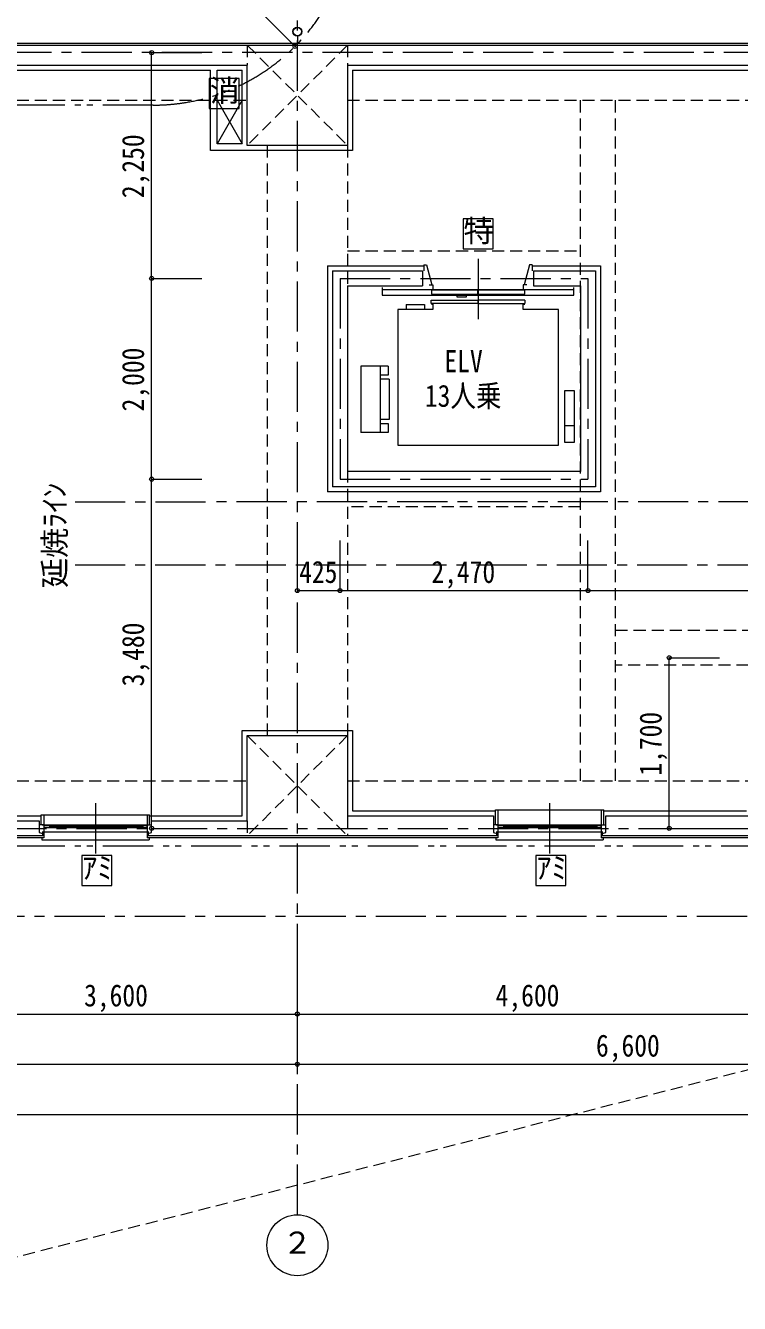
# Model space of a CAD drawing. Units: millimetres at full size; some dimension numbers follow another scale. Extents: x -443943 to 462275, y -43546 to 79452.
# Drawn here: x -209541 to -202428, y -19952 to -7218 of the extents above; entities that cross this region are included whole.
import ezdxf
from ezdxf.enums import TextEntityAlignment as Align

# ---------------------------------------------------------------- set-up
doc = ezdxf.new("R2010")
doc.units = ezdxf.units.MM
doc.header["$LTSCALE"] = 100
doc.header["$PDMODE"] = 32
doc.header["$PDSIZE"] = 40
for name, pattern in [('CHAIN1', [8, 5, -1, 1, -1]), ('DASHED1', [1.8, 1.2, -0.6]), ('DOUBLE_CHAIN1', [8.8, 5, -1, 0.6, -0.6, 0.6, -1])]:
    doc.linetypes.add(name, pattern=pattern)
for name, color, linetype, lineweight in [('4-0_仕上', 7, 'Continuous', 15), ('4-1_通り芯', 4, 'Continuous', 9), ('4-2_躯体', 3, 'Continuous', 20), ('4-3_建具', 4, 'Continuous', 9), ('4-4_寸法', 7, 'Continuous', 15), ('4-5_文字', 7, 'Continuous', 15), ('4-B_E-PANL', 1, 'Continuous', 18), ('4-D_', 4, 'Continuous', 18), ('4-F__', 4, 'Continuous', 9)]:
    doc.layers.add(name, color=color, linetype=linetype, lineweight=lineweight)
doc.styles.add('ＭＳ ゴシック', font='')
doc.styles.get('ＭＳ ゴシック').set_extended_font_data('MS Gothic')

msp = doc.modelspace()

# ---------------------------------------------------------------- linework, layer by layer
at = {"layer": '4-0_仕上', "color": 2}
msp.add_line((-206832.5, -7323.1), (-206832.5, -7393.1), dxfattribs=at)
at = {"layer": '4-0_仕上'}
for p, q in [((-212457.5, -7663.1), (-207697.5, -7663.1)), ((-207697.5, -8463.1), (-207697.5, -7663.1)), ((-207632.5, -8398.1), (-207632.5, -7663.1)), ((-207632.5, -7663.1), (-207382.5, -7663.1)), ((-207382.5, -8398.1), (-207382.5, -7663.1)), ((-206282.5, -7663.1), (-206282.5, -8463.1)), ((-206282.5, -7663.1), (-200782.5, -7663.1)), ((-207382.5, -8398.1), (-207632.5, -8398.1)), ((-207382.5, -8463.1), (-207697.5, -8463.1)), ((-206282.5, -8463.1), (-207382.5, -8463.1)), ((-206532.5, -9613.1), (-206532.5, -11863.1)), ((-206532.5, -9613.1), (-205571.1, -9613.1)), ((-204493.9, -9613.1), (-203812.5, -9613.1)), ((-203812.5, -9613.1), (-203812.5, -11863.1)), ((-203812.5, -11863.1), (-206532.5, -11863.1)), ((-207382.5, -15093.1), (-207382.5, -14243.1)), ((-210307.5, -15093.1), (-209385, -15093.1)), ((-208305, -15093.1), (-207382.5, -15093.1)), ((-206282.5, -15043.1), (-204860, -15043.1)), ((-203780, -15043.1), (-202357.5, -15043.1)), ((-209360, -15313.1), (-210527.5, -15313.1)), ((-204835, -15313.1), (-208330, -15313.1)), ((-202137.5, -15313.1), (-203805, -15313.1))]:
    msp.add_line(p, q, dxfattribs=at)
at = {"layer": '4-0_仕上', "linetype": 'DASHED1'}
for p, q in [((-212507.5, -7963.1), (-207332.5, -7963.1)), ((-206332.5, -7963.1), (-200732.5, -7963.1)), ((-204012.5, -14743.1), (-204012.5, -7963.1)), ((-203662.5, -14743.1), (-203662.5, -7963.1)), ((-207132.5, -8413.1), (-207132.5, -14293.1)), ((-206332.5, -8413.1), (-206332.5, -14293.1)), ((-206332.5, -9463.1), (-204012.5, -9463.1)), ((-204012.5, -12013.1), (-206332.5, -12013.1)), ((-203662.5, -13243.1), (-200532.5, -13243.1)), ((-202157.5, -13593.1), (-203662.5, -13593.1)), ((-212507.5, -14743.1), (-207332.5, -14743.1)), ((-206332.5, -14743.1), (-200732.5, -14743.1))]:
    msp.add_line(p, q, dxfattribs=at)
at = {"layer": '4-0_仕上', "color": 4, "lineweight": 9}
for p, q in [((-207632.5, -7963.1), (-207382.5, -8398.1)), ((-207382.5, -7963.1), (-207632.5, -8398.1))]:
    msp.add_line(p, q, dxfattribs=at)
at = {"layer": '4-0_仕上'}
for points in [[(-213527.5, -15313.1), (-213527.5, -7393.1), (-183337.5, -7393.1)], [(-207382.5, -14243.1), (-206282.5, -14243.1), (-206282.5, -15043.1)]]:
    msp.add_lwpolyline(points, dxfattribs=at)
at = {"layer": '4-0_仕上', "color": 2}
for radius in [44.5, 41.8]:
    msp.add_circle((-206832.5, -7278.6), radius, dxfattribs=at)
at = {"layer": '4-1_通り芯', "linetype": 'CHAIN1'}
for p, q in [((-206832.5, -19068.1), (-206832.5, -4238.1)), ((-175682.5, -7488.1), (-217032.5, -7488.1)), ((-206407.5, -9738.1), (-203937.5, -9738.1)), ((-206407.5, -9738.1), (-206407.5, -11738.1)), ((-203937.5, -9738.1), (-203937.5, -11738.1)), ((-206407.5, -11738.1), (-203937.5, -11738.1)), ((-217032.5, -15218.1), (-175682.5, -15218.1))]:
    msp.add_line(p, q, dxfattribs=at)
at = {"layer": '4-1_通り芯', "color": 7, "lineweight": 15}
msp.add_circle((-206832.5, -19371.9), 303.8, dxfattribs=at)
at = {"layer": '4-2_躯体'}
for p, q in [((-213507.5, -7413.1), (-183357.5, -7413.1)), ((-212507.5, -7613.1), (-207332.5, -7613.1)), ((-207332.5, -8413.1), (-207332.5, -7613.1)), ((-206332.5, -7613.1), (-200732.5, -7613.1)), ((-206332.5, -7613.1), (-206332.5, -8413.1)), ((-206332.5, -8413.1), (-207332.5, -8413.1)), ((-206482.5, -9663.1), (-206482.5, -11813.1)), ((-206482.5, -9663.1), (-205586.1, -9663.1)), ((-204478.9, -9663.1), (-203862.5, -9663.1)), ((-203862.5, -9663.1), (-203862.5, -11813.1)), ((-206332.5, -9813.1), (-206332.5, -11663.1)), ((-206332.5, -9813.1), (-205586.1, -9813.1)), ((-204478.9, -9813.1), (-204012.5, -9813.1)), ((-204012.5, -9813.1), (-204012.5, -11663.1)), ((-204012.5, -11663.1), (-206332.5, -11663.1)), ((-203862.5, -11813.1), (-206482.5, -11813.1)), ((-207332.5, -14293.1), (-206332.5, -14293.1)), ((-207332.5, -15143.1), (-207332.5, -14293.1)), ((-210357.5, -15143.1), (-209405, -15143.1)), ((-208285, -15258.7), (-208285, -15143.1)), ((-208284.7, -15143.1), (-207332.5, -15143.1)), ((-203760, -15093.1), (-202307.5, -15093.1)), ((-203760, -15258.7), (-203760, -15093.1)), ((-209370, -15293.1), (-209370, -15268.1)), ((-208320, -15268.1), (-208285, -15258.7)), ((-208320, -15268.1), (-208320, -15293.1)), ((-204845, -15293.1), (-204845, -15268.1)), ((-203795, -15268.1), (-203760, -15258.7)), ((-203795, -15268.1), (-203795, -15293.1)), ((-209370, -15293.1), (-210507.5, -15293.1)), ((-204845, -15293.1), (-208320, -15293.1)), ((-202157.5, -15293.1), (-203795, -15293.1))]:
    msp.add_line(p, q, dxfattribs=at)
at = {"layer": '4-2_躯体', "linetype": 'DASHED1'}
for p, q in [((-207332.5, -7413.1), (-206332.5, -8413.1)), ((-206332.5, -7413.1), (-207332.5, -8413.1)), ((-207332.5, -7413.1), (-207332.5, -7613.1)), ((-206332.5, -7413.1), (-206332.5, -7613.1)), ((-206332.5, -14293.1), (-207332.5, -15293.1)), ((-207332.5, -14293.1), (-206332.5, -15293.1)), ((-207332.5, -15143.1), (-207332.5, -15293.1)), ((-206332.5, -15093.1), (-206332.5, -15293.1))]:
    msp.add_line(p, q, dxfattribs=at)
at = {"layer": '4-2_躯体'}
for points in [[(-206332.5, -14293.1), (-206332.5, -15093.1), (-204880, -15093.1)], [(-209405, -15143.1), (-209405, -15258.7), (-209370, -15268.1)], [(-204880, -15093.1), (-204880, -15258.7), (-204845, -15268.1)]]:
    msp.add_lwpolyline(points, dxfattribs=at)
at = {"layer": '4-3_建具'}
for p, q in [((-208845, -14968.1), (-208845, -15468.1)), ((-204320, -14968.1), (-204320, -15468.1)), ((-209385, -15183.1), (-209405, -15183.1)), ((-209370, -15188.1), (-209370, -15183.1)), ((-209370, -15183.1), (-208320, -15183.1)), ((-209370, -15268.1), (-209370, -15248.1)), ((-209370, -15253.1), (-208320, -15253.1)), ((-209360, -15183.1), (-209360, -15268.1)), ((-209357, -15213.6), (-209357, -15190.6)), ((-209357, -15190.6), (-208333, -15190.6)), ((-208333, -15213.6), (-209357, -15213.6)), ((-209345, -15183.1), (-209345, -15188.1)), ((-209345, -15248.1), (-209345, -15253.1)), ((-209302.5, -15190.6), (-209302.5, -15213.6)), ((-208373, -15202.1), (-209302.5, -15202.1)), ((-208373, -15190.6), (-208373, -15213.6)), ((-208345, -15183.1), (-208345, -15188.1)), ((-208345, -15248.1), (-208345, -15253.1)), ((-208333, -15190.6), (-208333, -15213.6)), ((-208330, -15183.1), (-208330, -15268.1)), ((-208320, -15183.1), (-208320, -15188.1)), ((-208320, -15248.1), (-208320, -15268.1)), ((-208305, -15183.1), (-208285, -15183.1)), ((-204860, -15183.1), (-204880, -15183.1)), ((-204845, -15188.1), (-204845, -15183.1)), ((-204845, -15183.1), (-203795, -15183.1)), ((-204845, -15268.1), (-204845, -15248.1)), ((-204845, -15253.1), (-203795, -15253.1)), ((-204835, -15183.1), (-204835, -15268.1)), ((-204832, -15213.6), (-204832, -15190.6)), ((-204832, -15190.6), (-203808, -15190.6)), ((-203808, -15213.6), (-204832, -15213.6)), ((-204820, -15183.1), (-204820, -15188.1)), ((-204820, -15248.1), (-204820, -15253.1)), ((-204777.5, -15190.6), (-204777.5, -15213.6)), ((-203848, -15202.1), (-204777.5, -15202.1)), ((-203848, -15190.6), (-203848, -15213.6)), ((-203820, -15183.1), (-203820, -15188.1)), ((-203820, -15248.1), (-203820, -15253.1)), ((-203808, -15190.6), (-203808, -15213.6)), ((-203805, -15183.1), (-203805, -15268.1)), ((-203795, -15183.1), (-203795, -15188.1)), ((-203795, -15248.1), (-203795, -15268.1)), ((-203780, -15183.1), (-203760, -15183.1)), ((-209380, -15313.1), (-209380, -15333.1)), ((-209380, -15333.1), (-208310, -15333.1)), ((-208310, -15313.1), (-208310, -15333.1)), ((-204855, -15313.1), (-204855, -15333.1)), ((-204855, -15333.1), (-203785, -15333.1)), ((-203785, -15313.1), (-203785, -15333.1))]:
    msp.add_line(p, q, dxfattribs=at)
at = {"layer": '4-3_建具', "color": 7, "lineweight": 15}
for p, q in [((-209385, -15083.1), (-208305, -15083.1)), ((-209385, -15183.1), (-209385, -15083.1)), ((-209360, -15083.1), (-209360, -15183.1)), ((-208330, -15083.1), (-208330, -15183.1)), ((-208305, -15183.1), (-208305, -15083.1)), ((-204860, -15033.1), (-203780, -15033.1)), ((-204860, -15183.1), (-204860, -15033.1)), ((-204835, -15033.1), (-204835, -15183.1)), ((-203805, -15033.1), (-203805, -15183.1)), ((-203780, -15183.1), (-203780, -15033.1)), ((-209360, -15183.1), (-209385, -15183.1)), ((-209370, -15268.1), (-209360, -15268.1)), ((-209360, -15268.1), (-209360, -15313.1)), ((-208330, -15183.1), (-208305, -15183.1)), ((-208330, -15268.1), (-208320, -15268.1)), ((-208330, -15268.1), (-208330, -15313.1)), ((-204835, -15183.1), (-204860, -15183.1)), ((-204845, -15268.1), (-204835, -15268.1)), ((-204835, -15268.1), (-204835, -15313.1)), ((-203805, -15183.1), (-203780, -15183.1)), ((-203805, -15268.1), (-203795, -15268.1)), ((-203805, -15268.1), (-203805, -15313.1))]:
    msp.add_line(p, q, dxfattribs=at)
at = {"layer": '4-4_寸法'}
for p, q in [((-208284.7, -15218.1), (-208284.7, -7488.1)), ((-208284.7, -7488.1), (-207784.7, -7488.1)), ((-208284.7, -9738.1), (-207784.7, -9738.1)), ((-208284.7, -11738.1), (-207784.7, -11738.1)), ((-206832.5, -12848.4), (-206832.5, -12348.4)), ((-206407.5, -12848.4), (-206407.5, -12348.4)), ((-203937.5, -12848.4), (-203937.5, -12348.4)), ((-206832.5, -12848.4), (-197587.5, -12848.4)), ((-203128.1, -15218.1), (-203128.1, -13518.1)), ((-203128.1, -13518.1), (-202628.1, -13518.1)), ((-208284.7, -15218.1), (-207784.7, -15218.1)), ((-203128.1, -15218.1), (-202628.1, -15218.1)), ((-206832.5, -17568.1), (-206832.5, -16568.1)), ((-213432.5, -17068.1), (-193632.5, -17068.1)), ((-213432.5, -17568.1), (-182282.5, -17568.1)), ((-213432.5, -18068.1), (-183432.5, -18068.1))]:
    msp.add_line(p, q, dxfattribs=at)
for p in [(-208284.7, -7488.1), (-208284.7, -9738.1), (-208284.7, -11738.1), (-206832.5, -12848.4), (-206407.5, -12848.4), (-203937.5, -12848.4), (-203128.1, -13518.1), (-208284.7, -15218.1), (-203128.1, -15218.1), (-206832.5, -17068.1), (-206832.5, -17568.1)]:
    msp.add_point(p, dxfattribs=at)
at = {"layer": '4-B_E-PANL'}
for p, q in [((-208270, -6010.9), (-206855.8, -7425.2)), ((-207711, -7744.7), (-207711, -8044.7)), ((-207411, -7744.7), (-207711, -7744.7)), ((-207411, -8044.7), (-207411, -7744.7)), ((-207711, -8044.7), (-207411, -8044.7)), ((-205182.5, -9143), (-205182.5, -9443)), ((-204882.5, -9143), (-205182.5, -9143)), ((-204882.5, -9443), (-204882.5, -9143)), ((-205182.5, -9443), (-204882.5, -9443)), ((-208981.6, -15488.1), (-208981.6, -15788.1)), ((-208681.6, -15488.1), (-208981.6, -15488.1)), ((-208681.6, -15788.1), (-208681.6, -15488.1)), ((-204456.6, -15488.1), (-204456.6, -15788.1)), ((-204156.6, -15488.1), (-204456.6, -15488.1)), ((-204156.6, -15788.1), (-204156.6, -15488.1)), ((-208981.6, -15788.1), (-208681.6, -15788.1)), ((-204456.6, -15788.1), (-204156.6, -15788.1))]:
    msp.add_line(p, q, dxfattribs=at)
at = {"layer": '4-B_E-PANL', "linetype": 'DOUBLE_CHAIN1'}
for p, q in [((-208270, -8010.9), (-210950, -8010.9)), ((-214050.6, -15391.6), (-191564.1, -15391.5))]:
    msp.add_line(p, q, dxfattribs=at)
at = {"layer": '4-B_E-PANL', "color": 4, "linetype": 'DASHED1', "lineweight": 9}
msp.add_line((-215666.7, -21030.8), (-174592.7, -10524.5), dxfattribs=at)
at = {"layer": '4-B_E-PANL', "linetype": 'CHAIN1'}
for p, q in [((-209047.3, -11963.1), (-207711.8, -11963.1)), ((-192538.6, -11963), (-207711.8, -11963.1)), ((-209047.9, -12591.5), (-191569.9, -12591.5))]:
    msp.add_line(p, q, dxfattribs=at)
at = {"layer": '4-B_E-PANL', "linetype": 'DOUBLE_CHAIN1'}
msp.add_arc((-208270, -6010.9), 2000, 270, 0, dxfattribs=at)
at = {"layer": '4-B_E-PANL'}
msp.add_point((-206855.8, -7425.2), dxfattribs=at)
at = {"layer": '4-D_'}
for p, q in [((-205032.5, -9541.5), (-205032.5, -10143.4)), ((-205987.5, -9828.1), (-205987.5, -9903.1)), ((-204077.5, -9850.1), (-205987.5, -9850.1)), ((-205747.5, -9998.1), (-205747.5, -10048.1)), ((-204565.5, -9956.1), (-204565.5, -9988.1)), ((-206199.5, -10613.1), (-206199.5, -11273.1)), ((-205926.5, -10613.1), (-206199.5, -10613.1)), ((-206008.5, -10613.1), (-206008.5, -11273.1)), ((-205926.5, -10613.1), (-205926.5, -10703.1)), ((-205926.5, -10703.1), (-206008.5, -10703.1)), ((-205918.5, -10743.1), (-206008.5, -10743.1)), ((-204072.5, -11208.1), (-204172.5, -11208.1))]:
    msp.add_line(p, q, dxfattribs=at)
at = {"layer": '4-D_', "color": 3, "lineweight": 20}
msp.add_line((-205586.1, -9663.1), (-205586.1, -9813.1), dxfattribs=at)
at = {"layer": '4-D_', "color": 7, "lineweight": 15}
for p, q in [((-205571.1, -9603.1), (-205571.1, -9663.1)), ((-204518.9, -9603.1), (-204572.5, -9800.1)), ((-204493.9, -9603.1), (-204518.9, -9603.1)), ((-204493.9, -9603.1), (-204493.9, -9663.1))]:
    msp.add_line(p, q, dxfattribs=at)
msp.add_lwpolyline([(-205571.1, -9603.1), (-205546.1, -9603.1), (-205492.5, -9800.1)], dxfattribs=at)
at = {"layer": '4-D_', "color": 3, "lineweight": 20}
msp.add_lwpolyline([(-204478.9, -9663.1), (-204478.9, -9813.1), (-204012.5, -9813.1)], dxfattribs=at)
at = {"layer": '4-D_'}
for points in [[(-205519.9, -9800.1), (-205482.5, -9800.1), (-205482.5, -9850.1)], [(-204545.1, -9800.1), (-204582.5, -9800.1), (-204582.5, -9850.1)], [(-205987.5, -9903.1), (-204077.5, -9903.1), (-204077.5, -9828.1)], [(-205149.5, -9903.1), (-205149.5, -9923.1), (-205241.5, -9923.1), (-205241.5, -9903.1)], [(-205832.5, -10048.1), (-205832.5, -11398.1), (-204232.5, -11398.1), (-204232.5, -10048.1), (-204582.5, -10048.1), (-204582.5, -9993.1), (-204567.5, -9993.1)], [(-205497.5, -9993.1), (-205482.5, -9993.1), (-205482.5, -10048.1), (-205832.5, -10048.1)], [(-205747.5, -9998.1), (-205567.5, -9998.1), (-205567.5, -10048.1)], [(-204565.5, -9956.1), (-205031.5, -9956.1), (-205031.5, -9988.1), (-204565.5, -9988.1)], [(-205918.5, -10743.1), (-205918.5, -11143.1), (-206008.5, -11143.1)], [(-206008.5, -11183.1), (-205926.5, -11183.1), (-205926.5, -11273.1), (-206199.5, -11273.1)]]:
    msp.add_lwpolyline(points, dxfattribs=at)
for points in [[(-205497.5, -9855.6), (-205497.5, -9895.6), (-205033.5, -9895.6), (-205033.5, -9855.6)], [(-205031.5, -9855.6), (-205031.5, -9895.6), (-204567.5, -9895.6), (-204567.5, -9855.6)], [(-205033.5, -9956.1), (-205033.5, -9988.1), (-205499.5, -9988.1), (-205499.5, -9956.1)], [(-204172.5, -10858.1), (-204172.5, -11368.1), (-204072.5, -11368.1), (-204072.5, -10858.1)]]:
    msp.add_lwpolyline(points, close=True, dxfattribs=at)
at = {"layer": '4-F__', "linetype": 'CHAIN1'}
msp.add_lwpolyline([(-214051.2, -16091.6), (-191562.7, -16091.5), (-180488.9, -16046.1)], dxfattribs=at)

# ---------------------------------------------------------------- texts
at = {"layer": '4-1_通り芯', "color": 7, "style": 'ＭＳ ゴシック'}
msp.add_text('２', height=219.9, dxfattribs=at).set_placement((-206982.5, -19521.9), align=Align.BOTTOM_LEFT)
at = {"layer": '4-4_寸法', "style": 'ＭＳ ゴシック', "width": 0.85}
for s, p in [('2,250', (-208294.7, -8938.1)), ('2,000', (-208294.7, -11063.1)), ('3,480', (-208294.7, -13803.1)), ('1,700', (-203138.1, -14693.1))]:
    msp.add_text(s, height=219.9, rotation=90, dxfattribs=at).set_placement(p, align=Align.BOTTOM_LEFT)
for s, p in [('425', (-206815, -12838.4)), ('2,470', (-205497.5, -12838.4)), ('3,600', (-208957.5, -17058.1)), ('4,600', (-204857.5, -17058.1)), ('6,600', (-203857.5, -17558.1))]:
    msp.add_text(s, height=219.9, dxfattribs=at).set_placement(p, align=Align.BOTTOM_LEFT)
at = {"layer": '4-5_文字', "style": 'ＭＳ ゴシック', "width": 0.85}
for s, p in [('ELV', (-205367.5, -10738.1)), ('13人乗', (-205562.5, -11083.3))]:
    msp.add_text(s, height=219.9, dxfattribs=at).set_placement(p, align=Align.BOTTOM_LEFT)
at = {"layer": '4-B_E-PANL', "style": 'ＭＳ ゴシック'}
for s, p in [('消', (-207705.7, -8041.3)), ('特', (-205177.2, -9439.6)), ('ｱﾐ', (-208976.3, -15784.7)), ('ｱﾐ', (-204451.3, -15784.7))]:
    msp.add_text(s, height=219.9, dxfattribs=at).set_placement(p, align=Align.BOTTOM_LEFT)
msp.add_text('延焼ﾗｲﾝ', height=219.9, rotation=90, dxfattribs=at).set_placement((-209075.3, -12823.6), align=Align.BOTTOM_LEFT)

doc.saveas('drawing.dxf')
